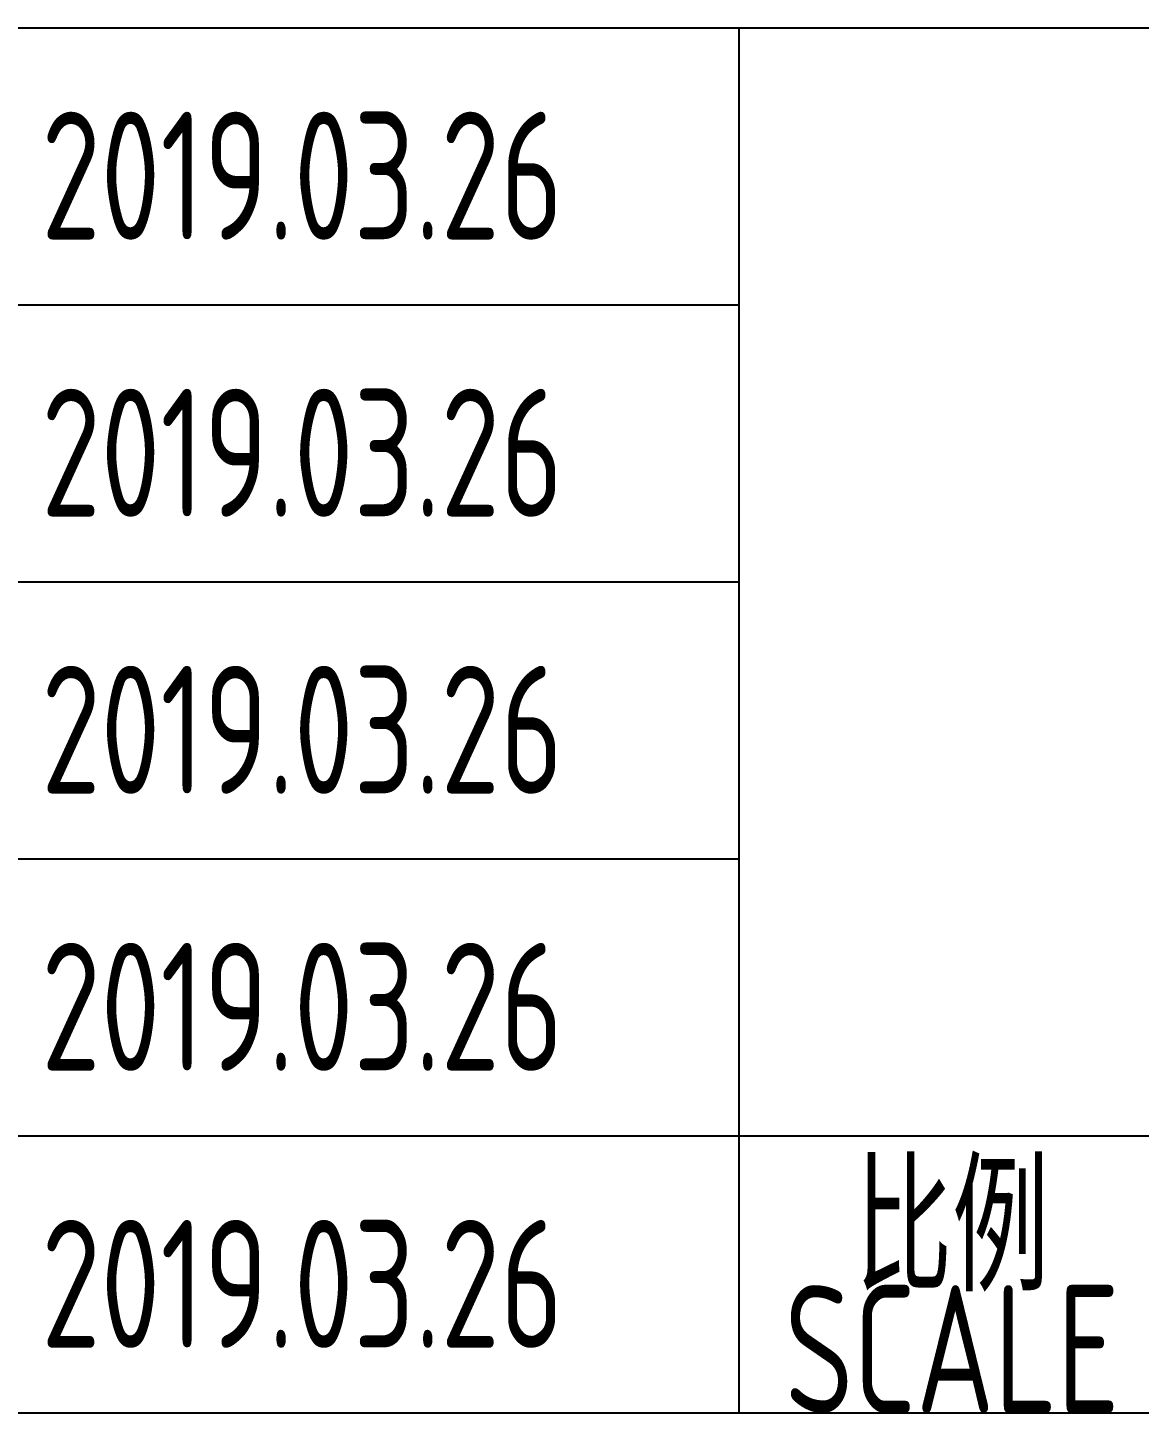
# Model space of a CAD drawing. Extents: x 5066963 to 5185393, y -485691 to -238129.
# Drawn here: x 5164755 to 5167363, y -420738 to -417487 of the extents above; entities that cross this region are included whole.
import ezdxf
from ezdxf.enums import TextEntityAlignment as Align

# ---------------------------------------------------------------- set-up
doc = ezdxf.new("R2010")
doc.units = 0
doc.header["$LTSCALE"] = 1000
doc.header["$MEASUREMENT"] = 0
doc.layers.get('0').update_dxf_attribs({"linetype": 'CONTINUOUS'})
doc.styles.add('AHD', font='sceie.shx', dxfattribs={"width": 0.7, "bigfont": 'sceic.shx'})
doc.styles.add('sceie', font='sceie.shx', dxfattribs={"bigfont": 'sceic.shx'})

msp = doc.modelspace()

# ---------------------------------------------------------------- linework, layer by layer
for p, q in [((5160924.1, -417487.3), (5171924.1, -417487.3)), ((5166424.1, -420737.3), (5166424.1, -417487.3)), ((5166424.1, -420737.3), (5166424.1, -417487.3)), ((5160924.1, -418137.3), (5166424.1, -418137.3)), ((5160924.1, -418787.3), (5166424.1, -418787.3)), ((5160924.1, -419437.3), (5166424.1, -419437.3)), ((5160924.1, -420087.3), (5166424.1, -420087.3)), ((5166424.1, -420087.3), (5178924.1, -420087.3)), ((5160924.1, -420737.3), (5178924.1, -420737.3))]:
    msp.add_line(p, q)

# ---------------------------------------------------------------- texts
at = {"width": 0.8}
for s, style, p in [('2019.03.26', 'AHD', (5165398.9, -417834)), ('2019.03.26', 'AHD', (5165398.9, -418484)), ('2019.03.26', 'AHD', (5165398.9, -419134)), ('2019.03.26', 'AHD', (5165398.9, -419784)), ('比例', 'sceie', (5166924.1, -420287.3)), ('2019.03.26', 'AHD', (5165398.9, -420434)), ('SCALE', 'sceie', (5166924.1, -420587.3))]:
    msp.add_text(s, height=300, dxfattribs=dict(at, style=style)).set_placement(p, align=Align.MIDDLE)

doc.saveas('drawing.dxf')
